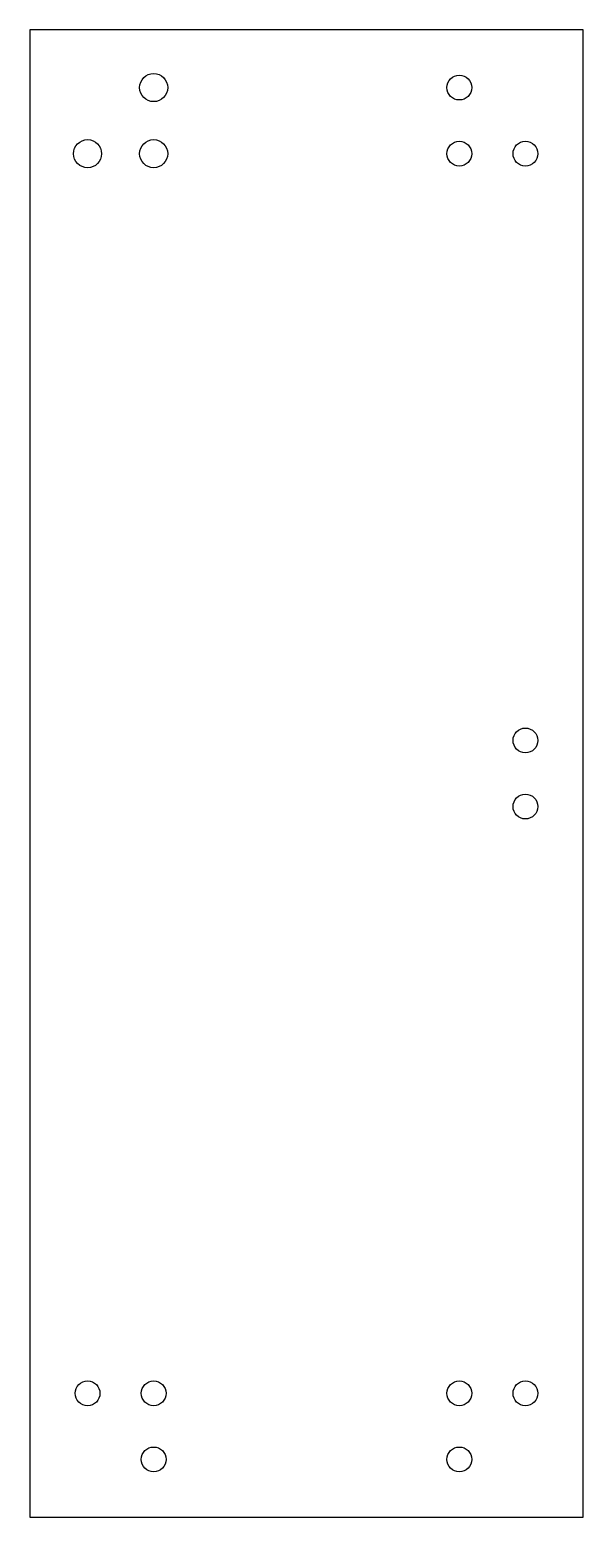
# Model space of a CAD drawing. Extents: x 203 to 270, y 53 to 233.
import ezdxf

# ---------------------------------------------------------------- set-up
doc = ezdxf.new("R2010")
doc.units = 0
doc.layers.get('0').update_dxf_attribs({"linetype": 'continuous'})

# ---------------------------------------------------------------- blocks, each defined once
blk = doc.blocks.new('EXTRUDE329')
at = {"color": 0}
for p, q in [((203, 233), (203, 53)), ((270, 233), (203, 233)), ((270, 53), (270, 233)), ((203, 53), (270, 53))]:
    blk.add_line(p, q, dxfattribs=at)
for centre, radius in [((218, 226), 1.7), ((255, 226), 1.5), ((210, 218), 1.7), ((218, 218), 1.7), ((255, 218), 1.5), ((263, 218), 1.5), ((263, 147), 1.5), ((263, 139), 1.5), ((210, 68), 1.5), ((218, 68), 1.5), ((255, 68), 1.5), ((263, 68), 1.5), ((218, 60), 1.5), ((255, 60), 1.5)]:
    blk.add_circle(centre, radius, dxfattribs=at)

msp = doc.modelspace()

# ---------------------------------------------------------------- block references
at = {"color": 0}
msp.add_blockref('EXTRUDE329', (0, 0), dxfattribs=at)

doc.saveas('drawing.dxf')
